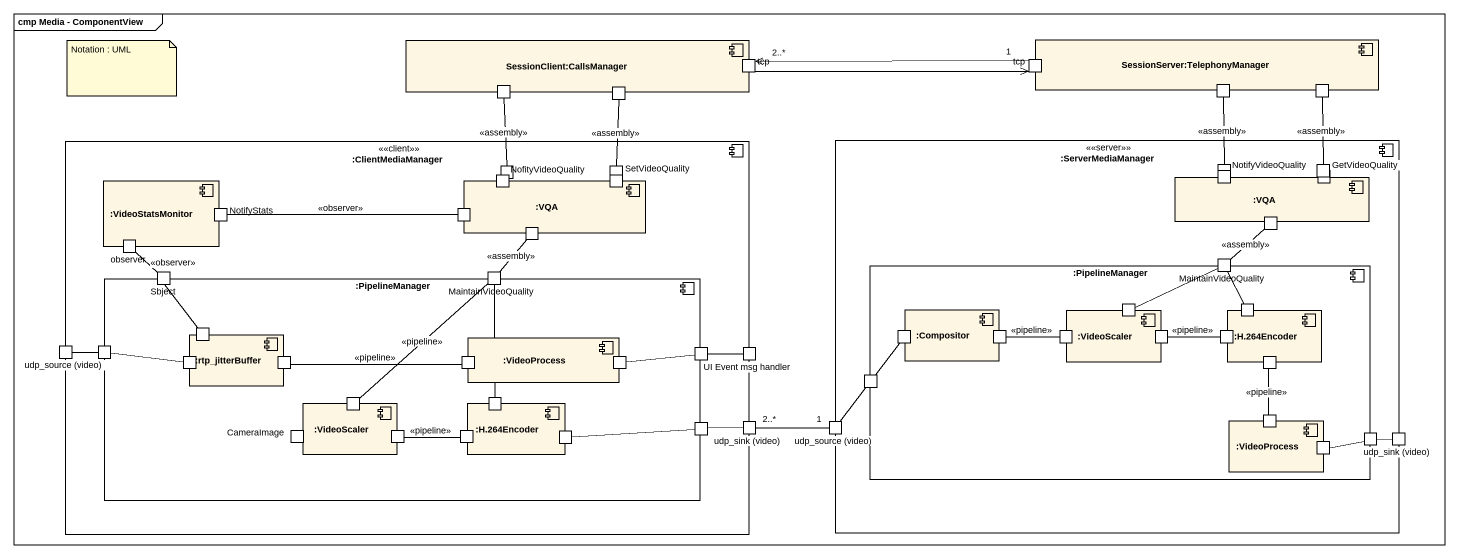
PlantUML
@startuml
mainframe cmp Media - ComponentView
component "SessionClient:CallsManager" as SessionClient_CallsManager {
  port tcp
  port " " as port1
  port " " as port2
}
component "SessionServer:TelephonyManager" as SessionServer {
  port "tcp" as tcp_2
  port " " as port3
  port " " as port4
}
component ":ClientMediaManager" as ClientMediaManager <<client>> {
  component ":VideoStatsMonitor" as VideoStatsMonitor {
    port NotifyStats
    port observer
  }
  component ":VQA" as VQA {
    port NofityVideoQuality
    port " " as port6
    port " " as port9
    port " " as port10
  }
  port " " as port5
  port SetVideoQuality
  component ":PipelineManager" as PipelineManager_2 {
    port Sbject
    port "MaintainVideoQuality" as MaintainVideoQuality_2
    component ":rtp_jitterBuffer" as rtp_jitterBuffer {
      port " " as port14
      port " " as port21
      port " " as port22
    }
    component ":VideoProcess" as VideoProcess {
      port " " as port23
      port " " as port24
    }
    port " " as port20
    port " " as port25
    component ":VideoScaler" as VideoScaler_2 {
      port " " as port28
      port CameraImage
      port " " as port31
    }
    component ":H.264Encoder" as H_264Encoder_2 {
      port " " as port29
      port " " as port32
      port " " as port33
    }
    port " " as port34
  }
  port "udp_source (video)" as udp_source_video
  port "UI Event msg handler" as UI_Event_msg_handler
  port "udp_sink (video)" as udp_sink_video
}
component ":ServerMediaManager" as ServerMediaManager <<server>> {
  component ":VQA" as VQA_2 {
    port NotifyVideoQuality
    port GetVideoQuality
    port " " as port11
  }
  port " " as port7
  port " " as port8
  component ":PipelineManager" as PipelineManager {
    port MaintainVideoQuality
    component ":Compositor" as Compositor {
      port " " as port15
      port " " as port16
    }
    component ":VideoScaler" as VideoScaler {
      port " " as port12
      port " " as port17
      port " " as port18
    }
    component ":H.264Encoder" as H_264Encoder {
      port " " as port13
      port " " as port19
      port " " as port27
    }
    port " " as port26
    component ":VideoProcess" as VideoProcess_2 {
      port " " as port30
      port " " as port35
    }
    port " " as port36
  }
  port "udp_source (video)" as udp_source_video_2
  port "udp_sink (video)" as udp_sink_video_2
}
tcp "2..*" <-right- "1" tcp_2
tcp -right-> tcp_2
port1 -- port5 : <<assembly>>
port2 -- SetVideoQuality : <<assembly>>
port3 -- port7 : <<assembly>>
port4 -- port8 : <<assembly>>
NofityVideoQuality -up- port5
port6 -up- SetVideoQuality
NotifyVideoQuality -up- port7
GetVideoQuality -up- port8
port9 -left- NotifyStats : <<observer>>
port10 -- MaintainVideoQuality_2 : <<assembly>>
port11 -- MaintainVideoQuality : <<assembly>>
observer -- Sbject : <<observer>>
MaintainVideoQuality_2 -- port28 : <<pipeline>>
MaintainVideoQuality_2 -- port29
port12 -right- MaintainVideoQuality
port13 -up- MaintainVideoQuality
port14 -up- Sbject
port16 -right- port17 : <<pipeline>>
port18 -right- port19 : <<pipeline>>
udp_source_video -right- port20
port20 -right- port21
port22 -right- port23 : <<pipeline>>
port24 -right- port25
port25 -right- UI_Event_msg_handler
port26 -up- port15
port27 -- port30 : <<pipeline>>
udp_sink_video "2..*" -right- "1" udp_source_video_2
udp_source_video_2 -up- port26
port31 -right- port32 : <<pipeline>>
port33 -right- port34
port34 -right- udp_sink_video
port35 -right- port36
port36 -right- udp_sink_video_2
note as N1
  Notation : UML
end note
@enduml
